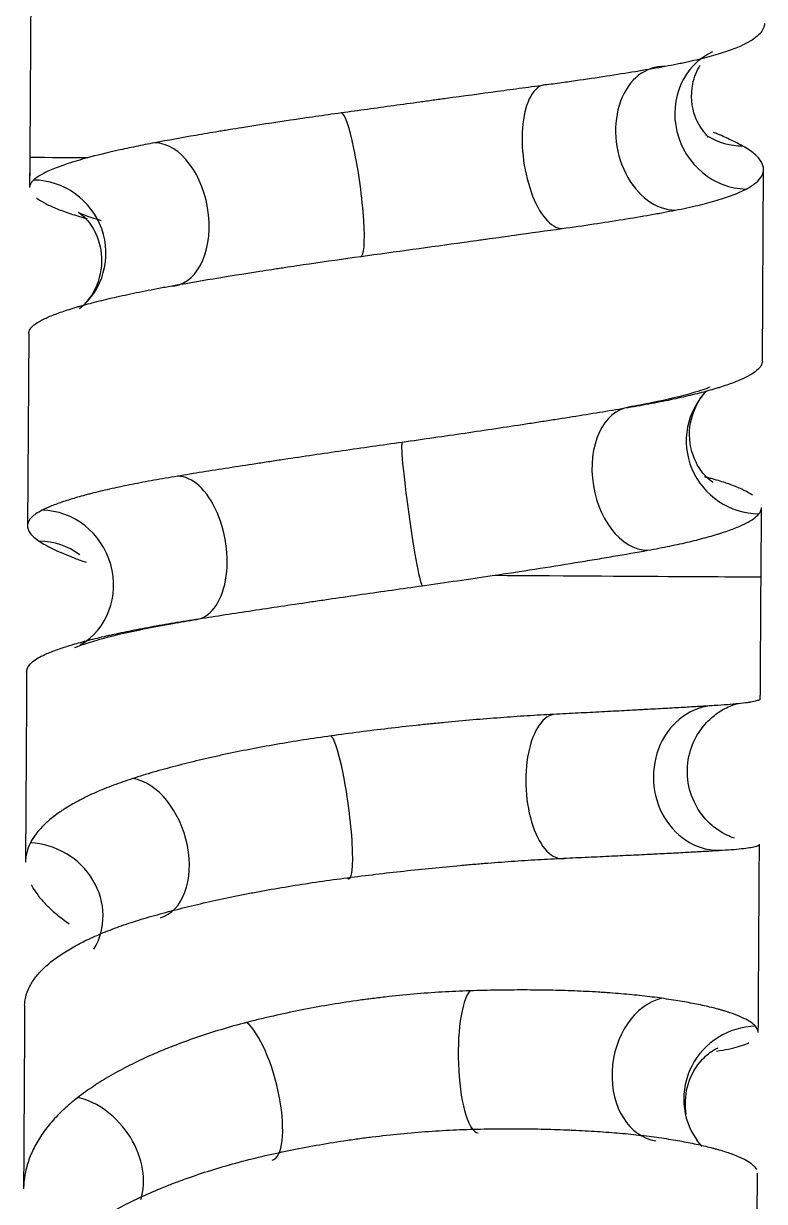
# Model space of a CAD drawing. Header units: millimetres. Extents: x 6110 to 6704, y -2661 to -1821.
# Drawn here: x 6336.02 to 6339.86, y -1875.02 to -1868.92 of the extents above; entities that cross this region are included whole.
import ezdxf

# ---------------------------------------------------------------- set-up
doc = ezdxf.new("R2010")
doc.units = ezdxf.units.MM
doc.header["$LTSCALE"] = 0.1
doc.linetypes.add('HIDDEN2', pattern=[4.7625, 3.175, -1.5875])
doc.layers.add('1', color=4, linetype='HIDDEN2', lineweight=13)

msp = doc.modelspace()

# ---------------------------------------------------------------- linework, layer by layer
at = {"layer": '1', "color": 7, "linetype": 'Continuous', "lineweight": -3}
for p, q in [((6336.0562, -1869.615), (6336.0552, -1869.7705)), ((6339.8498, -1870.6687), (6339.8559, -1869.6763)), ((6336.0506, -1870.5282), (6336.0445, -1871.5237)), ((6339.8429, -1871.789), (6339.8451, -1871.4271)), ((6336.3148, -1871.6734), (6336.3145, -1871.6722))]:
    msp.add_line(p, q, dxfattribs=at)
for centre, major_axis, ratio, start_param, end_param in [((6339.7502, -1869.4076), (-0.1622, 0.3381), 0.931411, 6.269461, 8.994394), ((6339.3699, -1869.5156), (-0.069, 0.3686), 0.736741, 6.118925, 9.280179), ((6338.7718, -1869.6105), (-0.0512, 0.3715), 0.425618, 6.20115, 9.361707), ((6337.72, -1869.7556), (-0.0513, 0.3715), 0.123374, 3.125655, 6.273065), ((6339.7668, -1869.186), (-0.1965, -0.3194), 0.934805, 0.000438, 0.523697), ((6336.7426, -1869.9099), (-0.0677, 0.3688), 0.630581, 3.024249, 6.162749), ((6337.9561, -1869.6266), (1.9, -0.0116), 0.000047, 2.573895, 3.140605), ((6336.0808, -1870.1033), (-0.232, 0.2946), 0.976935, 3.143019, 5.620607), ((6339.8264, -1871.0897), (-0.2637, 0.2666), 0.978767, 6.282524, 8.64783), ((6339.221, -1871.2775), (-0.0649, 0.3693), 0.664539, 6.163059, 9.304004), ((6338.0366, -1871.4616), (-0.0521, 0.3714), 0.048566, 6.277729, 9.416821), ((6336.8607, -1871.6372), (-0.0593, 0.3703), 0.565135, 3.041505, 6.188081), ((6336.1328, -1871.8132), (-0.1572, 0.3404), 0.943086, 3.229452, 5.865055), ((6336.0897, -1871.9723), (-0.2248, -0.3001), 0.961639, 3.139898, 3.76028), ((6337.943, -1871.7774), (1.9, -0.0116), 0.000047, 6.281039, 7.583336), ((6339.6186, -1872.8285), (-0.0233, 0.3743), 0.887232, 6.267594, 9.42476), ((6338.7985, -1872.8723), (-0.0183, 0.3746), 0.461428, 0.072106, 3.252978), ((6337.66, -1872.9793), (-0.05, 0.3716), 0.125153, 2.953307, 6.138761), ((6336.6223, -1873.1949), (-0.1103, 0.3584), 0.657929, 3.142109, 5.971346), ((6336.0675, -1873.5209), (-0.3204, 0.1949), 0.930222, 3.14239, 5.249973), ((6338.3699, -1874.2913), (-0.0093, 0.3749), 0.253029, 0.275018, 3.131133), ((6339.3548, -1874.3373), (0.0566, 0.3707), 0.750338, 0.290983, 3.141071), ((6337.2213, -1874.4444), (-0.0899, 0.3641), 0.310571, 3.139362, 5.909792), ((6339.8155, -1874.486), (0.3057, 0.2171), 0.984218, 0.966092, 3.143335), ((6336.3304, -1874.8222), (-0.2203, 0.3035), 0.743048, 3.631877, 5.592116)]:
    msp.add_ellipse(centre, major_axis=major_axis, ratio=ratio, start_param=start_param, end_param=end_param, dxfattribs=at)
for points, degree in [([(6336.0613, -1868.78), (6336.0584, -1869.243), (6336.0556, -1869.7092)], 2), ([(6339.8391, -1872.4179), (6339.8435, -1871.6947)], 1), ([(6336.0399, -1872.2811), (6336.0339, -1873.2648)], 1), ([(6339.8287, -1874.1445), (6339.8315, -1873.67), (6339.8346, -1873.1722)], 2), ([(6336.0295, -1874.0064), (6336.0265, -1874.4971), (6336.0239, -1874.9565)], 2), ([(6339.5383, -1874.7368), (6339.5298, -1874.7274), (6339.5204, -1874.7161), (6339.5098, -1874.7031)], 3), ([(6339.819, -1875.8006), (6339.8215, -1875.3559), (6339.8244, -1874.8753)], 2)]:
    msp.add_open_spline(points, degree=degree, dxfattribs=at)
for points, knots in [([(6339.8605, -1868.9212), (6339.8603, -1868.9249), (6339.8599, -1868.9285), (6339.8586, -1868.9345), (6339.858, -1868.9368), (6339.8565, -1868.9415), (6339.8538, -1868.9485), (6339.85, -1868.9553), (6339.8408, -1868.969), (6339.8245, -1868.9869), (6339.788, -1869.0127), (6339.7557, -1869.0292), (6339.7375, -1869.0373)], [0, 0, 0, 0, 0.087876, 0.087876, 0.144884, 0.144884, 0.201892, 0.315907, 0.315907, 0.543938, 0.771969, 1, 1, 1, 1]), ([(6339.7375, -1869.0373), (6339.7154, -1869.0472), (6339.6906, -1869.0568), (6339.6357, -1869.0755), (6339.6057, -1869.0846), (6339.5404, -1869.1024), (6339.5052, -1869.111), (6339.4579, -1869.1214), (6339.4483, -1869.1235), (6339.4287, -1869.1276), (6339.4187, -1869.1297), (6339.3883, -1869.1358), (6339.3675, -1869.1397), (6339.3462, -1869.1436)], [0, 0, 0, 0, 0.25, 0.25, 0.5, 0.5, 0.75, 0.75, 0.8125, 0.8125, 0.875, 0.875, 1, 1, 1, 1]), ([(6339.3462, -1869.1436), (6339.3027, -1869.1515), (6339.2572, -1869.1594), (6339.1625, -1869.1752), (6339.0641, -1869.1911), (6338.9582, -1869.2069), (6338.8896, -1869.2168), (6338.8758, -1869.2188), (6338.8479, -1869.2227), (6338.8338, -1869.2247), (6338.7914, -1869.2307), (6338.7627, -1869.2346), (6338.7338, -1869.2385)], [0, 0, 0, 0, 0.25, 0.25, 0.5, 0.75, 0.75, 0.8125, 0.8125, 0.875, 0.875, 1, 1, 1, 1]), ([(6339.5704, -1869.5093), (6339.5694, -1869.5106), (6339.5589, -1869.4956), (6339.4892, -1869.4087), (6339.4735, -1869.2479), (6339.512, -1869.1629), (6339.5283, -1869.1363)], [0, 0, 0, 0, 0.224545, 0.484489, 0.793433, 1, 1, 1, 1]), ([(6338.7338, -1869.2385), (6338.6919, -1869.2442), (6338.6074, -1869.2556), (6338.5213, -1869.2673), (6338.391, -1869.285), (6338.3026, -1869.297), (6338.1902, -1869.3124), (6338.1676, -1869.3155), (6338.1223, -1869.3217), (6338.0995, -1869.3248), (6338.0312, -1869.3342), (6337.9858, -1869.3404), (6337.8497, -1869.3591), (6337.7593, -1869.3716), (6337.6692, -1869.384)], [0, 0, 0, 0, 0.125, 0.25, 0.25, 0.5, 0.5, 0.5625, 0.5625, 0.625, 0.625, 0.75, 0.75, 1, 1, 1, 1]), ([(6337.6692, -1869.384), (6337.6242, -1869.3903), (6337.5352, -1869.4028), (6337.4483, -1869.4155), (6337.3195, -1869.4346), (6337.2357, -1869.4476), (6337.1335, -1869.4639), (6337.103, -1869.4689), (6337.0729, -1869.4738), (6337.0528, -1869.4771), (6337.0428, -1869.4787), (6336.9933, -1869.487), (6336.9547, -1869.4935), (6336.8418, -1869.5131), (6336.7706, -1869.5259), (6336.7033, -1869.5386)], [0, 0, 0, 0, 0.125, 0.25, 0.25, 0.5, 0.5, 0.5625, 0.59375, 0.59375, 0.625, 0.625, 0.75, 0.75, 1, 1, 1, 1]), ([(6339.7459, -1869.5544), (6339.7285, -1869.5446), (6339.7091, -1869.5346), (6339.6668, -1869.5144), (6339.6371, -1869.5012), (6339.6043, -1869.4877), (6339.5967, -1869.4847)], [0, 0, 0, 0, 0.435944, 0.435944, 0.871888, 1, 1, 1, 1]), ([(6336.7033, -1869.5386), (6336.6692, -1869.545), (6336.6036, -1869.5579), (6336.543, -1869.5709), (6336.4558, -1869.5904), (6336.4025, -1869.6035), (6336.3542, -1869.6167)], [0, 0, 0, 0, 0.25, 0.5, 0.5, 1, 1, 1, 1]), ([(6339.8446, -1869.6382), (6339.8365, -1869.6242), (6339.8242, -1869.6103), (6339.7913, -1869.5824), (6339.7707, -1869.5684), (6339.7459, -1869.5544)], [0, 0, 0, 0, 0.5, 0.5, 1, 1, 1, 1]), ([(6336.3542, -1869.6167), (6336.3178, -1869.6267), (6336.2847, -1869.6366), (6336.2251, -1869.6561), (6336.1985, -1869.6658), (6336.1518, -1869.685), (6336.1317, -1869.6945), (6336.1107, -1869.7062), (6336.1067, -1869.7086), (6336.0991, -1869.7133), (6336.0885, -1869.7202), (6336.0798, -1869.7271), (6336.075, -1869.7316)], [0, 0, 0, 0, 0.25, 0.25, 0.5, 0.5, 0.75, 0.75, 0.8125, 0.8125, 0.875, 1, 1, 1, 1]), ([(6339.7662, -1869.7779), (6339.7865, -1869.7672), (6339.8032, -1869.7563), (6339.8299, -1869.734), (6339.8398, -1869.7226), (6339.8529, -1869.6992), (6339.8561, -1869.6873), (6339.8558, -1869.6721), (6339.8555, -1869.6691), (6339.8545, -1869.6629), (6339.8538, -1869.6598), (6339.8509, -1869.6506), (6339.8482, -1869.6444), (6339.8446, -1869.6382)], [0, 0, 0, 0, 0.25, 0.25, 0.5, 0.5, 0.75, 0.75, 0.8125, 0.8125, 0.875, 0.875, 1, 1, 1, 1]), ([(6336.075, -1869.7316), (6336.0668, -1869.7392), (6336.0612, -1869.7469), (6336.0562, -1869.7596), (6336.0553, -1869.7644), (6336.0552, -1869.7692)], [0, 0, 0, 0, 0.622422, 0.622422, 1, 1, 1, 1]), ([(6339.399, -1869.8876), (6339.4406, -1869.8796), (6339.4794, -1869.8713), (6339.5515, -1869.8541), (6339.6182, -1869.8363), (6339.6741, -1869.8175), (6339.7056, -1869.8054), (6339.7117, -1869.8029), (6339.7236, -1869.798), (6339.7294, -1869.7955), (6339.7461, -1869.788), (6339.7565, -1869.783), (6339.7662, -1869.7779)], [0, 0, 0, 0, 0.25, 0.25, 0.5, 0.75, 0.75, 0.8125, 0.8125, 0.875, 0.875, 1, 1, 1, 1]), ([(6336.0913, -1869.8241), (6336.0933, -1869.8257), (6336.0955, -1869.8273), (6336.1096, -1869.8374), (6336.1239, -1869.846), (6336.1572, -1869.8631), (6336.1951, -1869.8803), (6336.2423, -1869.8974), (6336.2812, -1869.9103), (6336.2947, -1869.9146), (6336.316, -1869.921), (6336.3232, -1869.9232), (6336.338, -1869.9274), (6336.3455, -1869.9296), (6336.3531, -1869.9317)], [0, 0, 0, 0, 0.04412, 0.04412, 0.28309, 0.28309, 0.52206, 0.76103, 0.76103, 0.880515, 0.880515, 0.940257, 0.940257, 1, 1, 1, 1]), ([(6336.4274, -1869.9426), (6336.3893, -1869.9305), (6336.3307, -1869.9121), (6336.2964, -1869.8927), (6336.3301, -1869.9119), (6336.3974, -1869.9898), (6336.4422, -1870.1364), (6336.4084, -1870.2892), (6336.3574, -1870.3547), (6336.3388, -1870.3743)], [0, 0, 0, 0, 0.172557, 0.35894, 0.485952, 0.605121, 0.741477, 0.891241, 1, 1, 1, 1]), ([(6338.8129, -1869.9827), (6338.8692, -1869.9748), (6338.9236, -1869.9669), (6339.0287, -1869.9512), (6339.1301, -1869.9353), (6339.2243, -1869.9195), (6339.2808, -1869.9095), (6339.292, -1869.9075), (6339.3141, -1869.9035), (6339.3251, -1869.9015), (6339.3576, -1869.8955), (6339.3786, -1869.8916), (6339.399, -1869.8876)], [0, 0, 0, 0, 0.25, 0.25, 0.5, 0.75, 0.75, 0.8125, 0.8125, 0.875, 0.875, 1, 1, 1, 1]), ([(6337.7705, -1870.1271), (6337.8604, -1870.1147), (6337.9499, -1870.1024), (6338.128, -1870.0778), (6338.2165, -1870.0656), (6338.3267, -1870.0503), (6338.3597, -1870.0457), (6338.3926, -1870.0412), (6338.4145, -1870.0381), (6338.4255, -1870.0366), (6338.4801, -1870.029), (6338.5231, -1870.023), (6338.6504, -1870.0053), (6338.7329, -1869.9938), (6338.8129, -1869.9827)], [0, 0, 0, 0, 0.25, 0.25, 0.5, 0.5, 0.5625, 0.59375, 0.59375, 0.625, 0.625, 0.75, 0.75, 1, 1, 1, 1]), ([(6336.7826, -1870.2812), (6336.8539, -1870.2684), (6336.9284, -1870.2555), (6337.0832, -1870.2297), (6337.1635, -1870.2168), (6337.2677, -1870.2005), (6337.2993, -1870.1957), (6337.3312, -1870.1908), (6337.3526, -1870.1875), (6337.3634, -1870.1859), (6337.4172, -1870.1777), (6337.4606, -1870.1713), (6337.5917, -1870.1521), (6337.6804, -1870.1395), (6337.7705, -1870.1271)], [0, 0, 0, 0, 0.25, 0.25, 0.5, 0.5, 0.5625, 0.59375, 0.59375, 0.625, 0.625, 0.75, 0.75, 1, 1, 1, 1]), ([(6336.0873, -1870.475), (6336.0984, -1870.4674), (6336.112, -1870.4598), (6336.1438, -1870.4442), (6336.1802, -1870.4285), (6336.2259, -1870.4124), (6336.2637, -1870.4002), (6336.2769, -1870.3961), (6336.2975, -1870.3899), (6336.3046, -1870.3878), (6336.3189, -1870.3837), (6336.3263, -1870.3816), (6336.3635, -1870.3712), (6336.3952, -1870.3629), (6336.4624, -1870.3464), (6336.5335, -1870.33), (6336.6121, -1870.3137), (6336.6739, -1870.3014), (6336.695, -1870.2974), (6336.7273, -1870.2913), (6336.7383, -1870.2892), (6336.7603, -1870.2852), (6336.7714, -1870.2832), (6336.7826, -1870.2812)], [0, 0, 0, 0, 0.125, 0.125, 0.25, 0.375, 0.375, 0.4375, 0.4375, 0.46875, 0.46875, 0.5, 0.5, 0.625, 0.625, 0.75, 0.875, 0.875, 0.9375, 0.9375, 0.96875, 0.96875, 1, 1, 1, 1]), ([(6336.0506, -1870.527), (6336.0506, -1870.5253), (6336.0513, -1870.5155), (6336.0556, -1870.5059), (6336.0646, -1870.4942), (6336.0683, -1870.4903), (6336.0768, -1870.4826), (6336.0818, -1870.4788), (6336.0873, -1870.475)], [0, 0, 0, 0, 0.096816, 0.548408, 0.548408, 0.774204, 0.774204, 1, 1, 1, 1]), ([(6339.8498, -1870.6689), (6339.8498, -1870.6694), (6339.8496, -1870.6779), (6339.8469, -1870.6864), (6339.837, -1870.7026), (6339.8297, -1870.7106), (6339.82, -1870.7186)], [0, 0, 0, 0, 0.024276, 0.512138, 0.512138, 1, 1, 1, 1]), ([(6339.82, -1870.7186), (6339.8103, -1870.7266), (6339.7984, -1870.7346), (6339.7703, -1870.7505), (6339.7377, -1870.7665), (6339.6966, -1870.7825), (6339.6624, -1870.7945), (6339.6446, -1870.8005), (6339.6254, -1870.8066), (6339.6124, -1870.8106), (6339.6057, -1870.8126), (6339.5718, -1870.8226), (6339.5427, -1870.8305), (6339.4811, -1870.8461), (6339.4159, -1870.8615), (6339.3435, -1870.8765), (6339.2865, -1870.8875), (6339.2573, -1870.893), (6339.2271, -1870.8984), (6339.2067, -1870.902), (6339.1964, -1870.9038), (6339.186, -1870.9056)], [0, 0, 0, 0, 0.125, 0.125, 0.25, 0.375, 0.375, 0.4375, 0.46875, 0.46875, 0.5, 0.5, 0.625, 0.625, 0.75, 0.875, 0.875, 0.9375, 0.96875, 0.96875, 1, 1, 1, 1]), ([(6339.5798, -1870.8035), (6339.5609, -1870.8121), (6339.4854, -1870.8379), (6339.326, -1870.8767), (6339.1987, -1870.9006), (6339.1561, -1870.9081)], [0, 0, 0, 0, 0.347573, 0.795639, 1, 1, 1, 1]), ([(6339.5951, -1871.298), (6339.5951, -1871.2979), (6339.5933, -1871.2969), (6339.5692, -1871.2832), (6339.4953, -1871.1954), (6339.4554, -1871.033), (6339.5075, -1870.8876), (6339.5451, -1870.8384), (6339.5627, -1870.8231)], [0, 0, 0, 0, 0.036446, 0.226547, 0.409446, 0.641939, 0.861188, 1, 1, 1, 1]), ([(6339.186, -1870.9056), (6339.1441, -1870.9128), (6339.1009, -1870.9201), (6339.0121, -1870.9349), (6338.9209, -1870.9498), (6338.8249, -1870.9651), (6338.7512, -1870.9767), (6338.7139, -1870.9825), (6338.6758, -1870.9884), (6338.6504, -1870.9924), (6338.6375, -1870.9944), (6338.5731, -1871.0042), (6338.5211, -1871.0121), (6338.4163, -1871.0279), (6338.3105, -1871.0435), (6338.2029, -1871.0592), (6338.0944, -1871.0747), (6338.0397, -1871.0825), (6337.9846, -1871.0902)], [0, 0, 0, 0, 0.125, 0.125, 0.25, 0.375, 0.375, 0.4375, 0.46875, 0.46875, 0.5, 0.5, 0.625, 0.625, 0.75, 0.875, 0.875, 1, 1, 1, 1]), ([(6337.9846, -1871.0902), (6337.9323, -1871.0975), (6337.8804, -1871.1049), (6337.7772, -1871.1196), (6337.6746, -1871.1344), (6337.5733, -1871.1492), (6337.4726, -1871.1641), (6337.4226, -1871.1716), (6337.3605, -1871.181), (6337.3481, -1871.1828), (6337.3234, -1871.1866), (6337.2865, -1871.1922), (6337.2502, -1871.1977), (6337.1783, -1871.2087), (6337.0845, -1871.2233), (6336.9495, -1871.2446), (6336.8635, -1871.2585), (6336.8215, -1871.2654)], [0, 0, 0, 0, 0.125, 0.125, 0.25, 0.375, 0.375, 0.5, 0.5, 0.53125, 0.53125, 0.5625, 0.625, 0.625, 0.75, 0.875, 1, 1, 1, 1]), ([(6336.8215, -1871.2654), (6336.7791, -1871.2723), (6336.7383, -1871.2793), (6336.6597, -1871.2935), (6336.5843, -1871.3078), (6336.4803, -1871.3298), (6336.4171, -1871.3447), (6336.3796, -1871.3541), (6336.3721, -1871.356), (6336.3576, -1871.3598), (6336.3361, -1871.3655), (6336.3158, -1871.3711), (6336.2765, -1871.3824), (6336.2281, -1871.3974), (6336.167, -1871.4197), (6336.134, -1871.4345), (6336.1195, -1871.4419)], [0, 0, 0, 0, 0.125, 0.125, 0.25, 0.375, 0.5, 0.5, 0.53125, 0.53125, 0.5625, 0.625, 0.625, 0.75, 0.875, 1, 1, 1, 1]), ([(6339.7991, -1871.3639), (6339.7989, -1871.3637), (6339.7986, -1871.3635), (6339.7862, -1871.3551), (6339.772, -1871.3469), (6339.7391, -1871.3307), (6339.7019, -1871.3147), (6339.6562, -1871.299), (6339.6187, -1871.2874), (6339.5991, -1871.2816), (6339.5783, -1871.2759), (6339.5642, -1871.2721), (6339.557, -1871.2702), (6339.5496, -1871.2683)], [0, 0, 0, 0, 0.005499, 0.005499, 0.254124, 0.254124, 0.502749, 0.751375, 0.751375, 0.875687, 0.937844, 0.937844, 1, 1, 1, 1]), ([(6339.8315, -1871.4608), (6339.838, -1871.4528), (6339.8422, -1871.4448), (6339.8447, -1871.4337), (6339.8451, -1871.4306), (6339.8451, -1871.4275)], [0, 0, 0, 0, 0.72424, 0.72424, 1, 1, 1, 1]), ([(6336.1195, -1871.4419), (6336.0957, -1871.454), (6336.0777, -1871.4664), (6336.0528, -1871.492), (6336.0459, -1871.5051), (6336.0441, -1871.5254), (6336.0449, -1871.5322), (6336.0477, -1871.5409), (6336.0483, -1871.5427), (6336.0498, -1871.5461), (6336.0523, -1871.5514), (6336.0556, -1871.5566), (6336.0683, -1871.5741), (6336.0841, -1871.5882), (6336.1055, -1871.6024)], [0, 0, 0, 0, 0.25, 0.25, 0.5, 0.5, 0.625, 0.625, 0.65625, 0.65625, 0.6875, 0.75, 0.75, 1, 1, 1, 1]), ([(6339.2559, -1871.6493), (6339.2959, -1871.6421), (6339.3339, -1871.6348), (6339.4061, -1871.6199), (6339.4746, -1871.6048), (6339.5355, -1871.5893), (6339.5784, -1871.5775), (6339.5991, -1871.5715), (6339.6187, -1871.5655), (6339.6315, -1871.5615), (6339.6379, -1871.5595), (6339.6687, -1871.5494), (6339.691, -1871.5413), (6339.7312, -1871.5252), (6339.7669, -1871.509), (6339.7937, -1871.4929), (6339.816, -1871.4769), (6339.8249, -1871.4688), (6339.8315, -1871.4608)], [0, 0, 0, 0, 0.125, 0.125, 0.25, 0.375, 0.375, 0.4375, 0.46875, 0.46875, 0.5, 0.5, 0.625, 0.625, 0.75, 0.875, 0.875, 1, 1, 1, 1]), ([(6336.1055, -1871.6024), (6336.1246, -1871.6151), (6336.1479, -1871.6281), (6336.2024, -1871.6547), (6336.2337, -1871.6683), (6336.2867, -1871.6892), (6336.3053, -1871.6962), (6336.3325, -1871.7061), (6336.3402, -1871.7089), (6336.3481, -1871.7116)], [0, 0, 0, 0, 0.371436, 0.371436, 0.742872, 0.742872, 0.92859, 0.92859, 1, 1, 1, 1]), ([(6338.4509, -1871.7804), (6338.5264, -1871.7691), (6338.5999, -1871.7579), (6338.7432, -1871.7355), (6338.813, -1871.7244), (6338.9148, -1871.7078), (6338.9482, -1871.7023), (6338.9977, -1871.6941), (6339.014, -1871.6914), (6339.0462, -1871.6859), (6339.062, -1871.6832), (6339.1403, -1871.6699), (6339.1997, -1871.6594), (6339.2559, -1871.6493)], [0, 0, 0, 0, 0.25, 0.25, 0.5, 0.5, 0.625, 0.625, 0.6875, 0.6875, 0.75, 0.75, 1, 1, 1, 1]), ([(6338.0886, -1871.8329), (6338.1502, -1871.8243), (6338.2111, -1871.8156), (6338.3319, -1871.798), (6338.3917, -1871.7892), (6338.4509, -1871.7804)], [0, 0, 0, 0, 0.5, 0.5, 1, 1, 1, 1]), ([(6336.8988, -1872.009), (6336.9429, -1872.002), (6336.9879, -1871.9951), (6337.0795, -1871.9809), (6337.1727, -1871.9667), (6337.2693, -1871.9521), (6337.3676, -1871.9374), (6337.4175, -1871.9299), (6337.4811, -1871.9205), (6337.4938, -1871.9186), (6337.5194, -1871.9149), (6337.5577, -1871.9092), (6337.5962, -1871.9036), (6337.6732, -1871.8923), (6337.7762, -1871.8774), (6337.8799, -1871.8625), (6337.984, -1871.8477), (6338.0362, -1871.8403), (6338.0886, -1871.8329)], [0, 0, 0, 0, 0.125, 0.125, 0.25, 0.375, 0.375, 0.5, 0.5, 0.53125, 0.53125, 0.5625, 0.625, 0.625, 0.75, 0.875, 0.875, 1, 1, 1, 1]), ([(6336.1443, -1872.1845), (6336.1615, -1872.1771), (6336.1806, -1872.1698), (6336.2227, -1872.155), (6336.2685, -1872.1402), (6336.3218, -1872.1253), (6336.3788, -1872.1103), (6336.4091, -1872.1028), (6336.4495, -1872.0935), (6336.4576, -1872.0916), (6336.4742, -1872.0878), (6336.4993, -1872.0822), (6336.5253, -1872.0767), (6336.5782, -1872.0657), (6336.6516, -1872.0511), (6336.7702, -1872.0297), (6336.855, -1872.0158), (6336.8988, -1872.009)], [0, 0, 0, 0, 0.125, 0.125, 0.25, 0.375, 0.375, 0.5, 0.5, 0.53125, 0.53125, 0.5625, 0.625, 0.625, 0.75, 0.875, 1, 1, 1, 1]), ([(6336.29, -1872.1536), (6336.3018, -1872.1476), (6336.3481, -1872.1302), (6336.5122, -1872.0831), (6336.7251, -1872.0399), (6336.8776, -1872.0143), (6336.92, -1872.0075)], [0, 0, 0, 0, 0.207192, 0.510354, 0.869268, 1, 1, 1, 1]), ([(6336.0399, -1872.2801), (6336.0399, -1872.2735), (6336.0413, -1872.2669), (6336.0469, -1872.2537), (6336.0511, -1872.2471), (6336.0581, -1872.2389), (6336.0596, -1872.2373), (6336.0628, -1872.234), (6336.0678, -1872.2292), (6336.0735, -1872.2244), (6336.0945, -1872.2086), (6336.1167, -1872.1963), (6336.1443, -1872.1845)], [0, 0, 0, 0, 0.197853, 0.197853, 0.39839, 0.39839, 0.448524, 0.448524, 0.498658, 0.598926, 0.598926, 1, 1, 1, 1]), ([(6339.6005, -1872.4539), (6339.5768, -1872.4554), (6339.5262, -1872.4584), (6339.4416, -1872.4634), (6339.3484, -1872.4686), (6339.2804, -1872.4724), (6339.2361, -1872.4748), (6339.2271, -1872.4753), (6339.209, -1872.4763), (6339.1998, -1872.4768), (6339.1722, -1872.4782), (6339.1535, -1872.4793), (6339.0968, -1872.4823), (6339.0192, -1872.4864), (6338.8969, -1872.4928), (6338.8115, -1872.4971), (6338.7678, -1872.4993)], [0, 0, 0, 0, 0.125, 0.25, 0.375, 0.5, 0.5, 0.53125, 0.53125, 0.5625, 0.5625, 0.625, 0.625, 0.75, 0.875, 1, 1, 1, 1]), ([(6339.7054, -1873.1404), (6339.7, -1873.14), (6339.6824, -1873.1328), (6339.6278, -1873.1064), (6339.5555, -1873.0493), (6339.4876, -1872.9514), (6339.4536, -1872.8205), (6339.4692, -1872.6874), (6339.5228, -1872.5806), (6339.5898, -1872.5096), (6339.6512, -1872.4697), (6339.6945, -1872.4511), (6339.7208, -1872.4432), (6339.7267, -1872.4421), (6339.727, -1872.4421), (6339.727, -1872.4421)], [0, 0, 0, 0, 0.079613, 0.144318, 0.225084, 0.326532, 0.437046, 0.549093, 0.646367, 0.727021, 0.795535, 0.853013, 0.911395, 0.991276, 1, 1, 1, 1]), ([(6339.8391, -1872.4182), (6339.839, -1872.4189), (6339.8378, -1872.4218), (6339.8333, -1872.4246), (6339.8223, -1872.4287), (6339.8149, -1872.4308), (6339.8006, -1872.4338), (6339.7953, -1872.4348), (6339.7839, -1872.4368), (6339.7776, -1872.4377), (6339.7576, -1872.4406), (6339.7271, -1872.4442), (6339.6703, -1872.4493), (6339.6251, -1872.4524), (6339.6005, -1872.4539)], [0, 0, 0, 0, 0.049892, 0.208244, 0.208244, 0.366595, 0.366595, 0.445771, 0.445771, 0.524946, 0.524946, 0.683297, 0.841649, 1, 1, 1, 1]), ([(6338.7678, -1872.4993), (6338.7232, -1872.5016), (6338.6328, -1872.5068), (6338.4938, -1872.5164), (6338.3515, -1872.5278), (6338.2544, -1872.5366), (6338.193, -1872.5426), (6338.1807, -1872.5438), (6338.1561, -1872.5462), (6338.1192, -1872.5499), (6338.0823, -1872.5538), (6338.0087, -1872.5617), (6337.9106, -1872.5727), (6337.7637, -1872.5908), (6337.666, -1872.6038), (6337.6172, -1872.6106)], [0, 0, 0, 0, 0.125, 0.25, 0.375, 0.5, 0.5, 0.53125, 0.53125, 0.5625, 0.625, 0.625, 0.75, 0.875, 1, 1, 1, 1]), ([(6337.6172, -1872.6106), (6337.5684, -1872.6174), (6337.5203, -1872.6245), (6337.4252, -1872.6394), (6337.3314, -1872.6549), (6337.1944, -1872.6802), (6337.1056, -1872.6983), (6337.0399, -1872.7125), (6337.0181, -1872.7173), (6336.9752, -1872.727), (6336.9541, -1872.7319), (6336.8916, -1872.7467), (6336.8106, -1872.7669), (6336.696, -1872.7985), (6336.6243, -1872.8203), (6336.5896, -1872.8315)], [0, 0, 0, 0, 0.125, 0.125, 0.25, 0.375, 0.5, 0.5, 0.5625, 0.5625, 0.625, 0.625, 0.75, 0.875, 1, 1, 1, 1]), ([(6336.5896, -1872.8315), (6336.5544, -1872.8428), (6336.5209, -1872.8545), (6336.4569, -1872.8785), (6336.3961, -1872.9033), (6336.3143, -1872.9426), (6336.2659, -1872.9703), (6336.2377, -1872.988), (6336.2322, -1872.9916), (6336.2213, -1872.9988), (6336.216, -1873.0024), (6336.2003, -1873.0132), (6336.1904, -1873.0205), (6336.1619, -1873.0426), (6336.1275, -1873.0723), (6336.0869, -1873.1181), (6336.0671, -1873.1493), (6336.0591, -1873.1651)], [0, 0, 0, 0, 0.125, 0.125, 0.25, 0.375, 0.5, 0.5, 0.53125, 0.53125, 0.5625, 0.5625, 0.625, 0.625, 0.75, 0.875, 1, 1, 1, 1]), ([(6336.0591, -1873.1651), (6336.0506, -1873.1819), (6336.0442, -1873.1989), (6336.0363, -1873.2316), (6336.0342, -1873.2472), (6336.0339, -1873.263)], [0, 0, 0, 0, 0.52346, 0.52346, 1, 1, 1, 1]), ([(6339.6419, -1873.2028), (6339.6643, -1873.2014), (6339.6847, -1873.1999), (6339.7216, -1873.1968), (6339.7546, -1873.1936), (6339.78, -1873.19), (6339.8015, -1873.1863), (6339.8104, -1873.1844), (6339.8189, -1873.1819), (6339.8205, -1873.1814), (6339.8235, -1873.1804), (6339.8274, -1873.1789), (6339.8303, -1873.1773), (6339.8333, -1873.175), (6339.8342, -1873.1738), (6339.8345, -1873.1725)], [0, 0, 0, 0, 0.179357, 0.179357, 0.358714, 0.53807, 0.53807, 0.717427, 0.717427, 0.762266, 0.762266, 0.807106, 0.896784, 0.896784, 1, 1, 1, 1]), ([(6337.7004, -1873.3455), (6337.7494, -1873.3392), (6337.8472, -1873.3271), (6337.9936, -1873.3103), (6338.1396, -1873.295), (6338.2366, -1873.2858), (6338.2972, -1873.2804), (6338.3093, -1873.2793), (6338.3335, -1873.2772), (6338.3696, -1873.2741), (6338.4052, -1873.2712), (6338.4761, -1873.2656), (6338.5692, -1873.2587), (6338.7049, -1873.2501), (6338.7927, -1873.2456), (6338.8359, -1873.2436)], [0, 0, 0, 0, 0.125, 0.25, 0.375, 0.5, 0.5, 0.53125, 0.53125, 0.5625, 0.625, 0.625, 0.75, 0.875, 1, 1, 1, 1]), ([(6338.8359, -1873.2436), (6338.8796, -1873.2416), (6338.9647, -1873.2377), (6339.0855, -1873.2321), (6339.1615, -1873.2284), (6339.2168, -1873.2257), (6339.244, -1873.2244), (6339.2706, -1873.2231), (6339.2881, -1873.2222), (6339.2968, -1873.2217), (6339.3397, -1873.2196), (6339.4052, -1873.2162), (6339.494, -1873.2114), (6339.5734, -1873.2069), (6339.6202, -1873.2041), (6339.6419, -1873.2028)], [0, 0, 0, 0, 0.125, 0.25, 0.375, 0.375, 0.4375, 0.46875, 0.46875, 0.5, 0.5, 0.625, 0.75, 0.875, 1, 1, 1, 1]), ([(6336.6469, -1873.5568), (6336.6834, -1873.546), (6336.7587, -1873.5247), (6336.8777, -1873.4943), (6337.003, -1873.4652), (6337.0906, -1873.4468), (6337.1578, -1873.4333), (6337.1806, -1873.4288), (6337.2262, -1873.4201), (6337.2492, -1873.4159), (6337.3183, -1873.4033), (6337.4116, -1873.3873), (6337.5543, -1873.3652), (6337.6514, -1873.3519), (6337.7004, -1873.3455)], [0, 0, 0, 0, 0.125, 0.25, 0.375, 0.5, 0.5, 0.5625, 0.5625, 0.625, 0.625, 0.75, 0.875, 1, 1, 1, 1]), ([(6336.064, -1873.382), (6336.0649, -1873.3837), (6336.0658, -1873.3854), (6336.0692, -1873.3916), (6336.0768, -1873.405), (6336.0856, -1873.4184), (6336.1048, -1873.4451), (6336.1343, -1873.4805), (6336.1904, -1873.5328), (6336.2357, -1873.5673), (6336.2604, -1873.5844)], [0, 0, 0, 0, 0.024582, 0.024582, 0.08961, 0.219665, 0.219665, 0.479777, 0.739888, 1, 1, 1, 1]), ([(6336.0745, -1873.8766), (6336.0851, -1873.8613), (6336.0975, -1873.8462), (6336.1256, -1873.8164), (6336.1572, -1873.787), (6336.2147, -1873.7442), (6336.2599, -1873.7166), (6336.2903, -1873.6995), (6336.2965, -1873.6962), (6336.3091, -1873.6894), (6336.3155, -1873.686), (6336.335, -1873.676), (6336.3484, -1873.6695), (6336.3896, -1873.65), (6336.4474, -1873.6249), (6336.5423, -1873.5895), (6336.6111, -1873.5675), (6336.6469, -1873.5568)], [0, 0, 0, 0, 0.125, 0.125, 0.25, 0.375, 0.5, 0.5, 0.53125, 0.53125, 0.5625, 0.5625, 0.625, 0.625, 0.75, 0.875, 1, 1, 1, 1]), ([(6336.0295, -1874.0055), (6336.0298, -1873.9959), (6336.0324, -1873.9693), (6336.0401, -1873.943), (6336.0541, -1873.9096), (6336.0632, -1873.893), (6336.0745, -1873.8766)], [0, 0, 0, 0, 0.216378, 0.608189, 0.608189, 1, 1, 1, 1]), ([(6339.3292, -1873.97), (6339.2966, -1873.9653), (6339.2286, -1873.9568), (6339.1555, -1873.9497), (6339.0987, -1873.9449), (6339.0698, -1873.9427), (6339.0402, -1873.9406), (6339.0202, -1873.9393), (6339.0102, -1873.9387), (6338.9597, -1873.9356), (6338.8773, -1873.9316), (6338.749, -1873.9278), (6338.6159, -1873.9265), (6338.5241, -1873.9271), (6338.4539, -1873.9282), (6338.4303, -1873.9286), (6338.3829, -1873.9298), (6338.3591, -1873.9304), (6338.3352, -1873.9312)], [0, 0, 0, 0, 0.125, 0.25, 0.25, 0.3125, 0.34375, 0.34375, 0.375, 0.375, 0.5, 0.625, 0.75, 0.875, 0.875, 0.9375, 0.9375, 1, 1, 1, 1]), ([(6338.3352, -1873.9312), (6338.287, -1873.9327), (6338.1902, -1873.9371), (6338.0439, -1873.9479), (6337.9455, -1873.9578), (6337.8837, -1873.9649), (6337.8713, -1873.9664), (6337.8466, -1873.9694), (6337.8342, -1873.9709), (6337.797, -1873.9757), (6337.7724, -1873.979), (6337.6987, -1873.9895), (6337.6014, -1874.0046), (6337.4578, -1874.031), (6337.3639, -1874.051), (6337.294, -1874.0669), (6337.2708, -1874.0724), (6337.2247, -1874.0836), (6337.2017, -1874.0894), (6337.1789, -1874.0953)], [0, 0, 0, 0, 0.125, 0.25, 0.375, 0.375, 0.40625, 0.40625, 0.4375, 0.4375, 0.5, 0.5, 0.625, 0.75, 0.875, 0.875, 0.9375, 0.9375, 1, 1, 1, 1]), ([(6339.8135, -1874.115), (6339.8073, -1874.1079), (6339.7992, -1874.1009), (6339.7795, -1874.0872), (6339.7563, -1874.0737), (6339.7107, -1874.0541), (6339.6732, -1874.0415), (6339.6474, -1874.0338), (6339.6422, -1874.0323), (6339.6314, -1874.0292), (6339.6259, -1874.0277), (6339.6091, -1874.0232), (6339.5976, -1874.0202), (6339.5617, -1874.0115), (6339.5108, -1874.0002), (6339.4254, -1873.9844), (6339.3623, -1873.9747), (6339.3292, -1873.97)], [0, 0, 0, 0, 0.125, 0.125, 0.25, 0.375, 0.5, 0.5, 0.53125, 0.53125, 0.5625, 0.5625, 0.625, 0.625, 0.75, 0.875, 1, 1, 1, 1]), ([(6337.1789, -1874.0953), (6337.1335, -1874.107), (6337.0448, -1874.1318), (6336.9177, -1874.1725), (6336.8368, -1874.2022), (6336.7776, -1874.2253), (6336.7484, -1874.2371), (6336.7197, -1874.2492), (6336.7007, -1874.2574), (6336.6913, -1874.2615), (6336.6446, -1874.2823), (6336.6087, -1874.2994), (6336.54, -1874.3342), (6336.4741, -1874.3699), (6336.3841, -1874.4256), (6336.3299, -1874.4643), (6336.3043, -1874.4841)], [0, 0, 0, 0, 0.125, 0.25, 0.375, 0.375, 0.4375, 0.46875, 0.46875, 0.5, 0.5, 0.625, 0.625, 0.75, 0.875, 1, 1, 1, 1]), ([(6339.8287, -1874.1466), (6339.8285, -1874.143), (6339.8277, -1874.1393), (6339.8239, -1874.1289), (6339.8196, -1874.122), (6339.8135, -1874.115)], [0, 0, 0, 0, 0.362151, 0.362151, 1, 1, 1, 1]), ([(6339.4558, -1874.5705), (6339.4492, -1874.5259), (6339.4508, -1874.422), (6339.5173, -1874.3007), (6339.5889, -1874.2408), (6339.618, -1874.2273), (6339.6216, -1874.226), (6339.6216, -1874.226)], [0, 0, 0, 0, 0.24067, 0.492752, 0.701501, 0.896171, 1, 1, 1, 1]), ([(6339.6122, -1874.2437), (6339.6345, -1874.2403), (6339.6757, -1874.2329), (6339.7276, -1874.2202), (6339.7554, -1874.2108), (6339.7706, -1874.2045), (6339.7736, -1874.2032), (6339.7777, -1874.2013), (6339.7791, -1874.2007), (6339.7804, -1874.2001)], [0, 0, 0, 0, 0.296781, 0.593562, 0.890343, 0.890343, 0.964538, 0.964538, 1, 1, 1, 1]), ([(6336.3043, -1874.4841), (6336.2784, -1874.5041), (6336.2543, -1874.5245), (6336.2096, -1874.5662), (6336.1685, -1874.6087), (6336.1173, -1874.6748), (6336.0902, -1874.7206), (6336.0726, -1874.7556), (6336.0672, -1874.7674), (6336.0573, -1874.791), (6336.0528, -1874.8028), (6336.0409, -1874.8384), (6336.029, -1874.8854), (6336.0244, -1874.9328), (6336.0239, -1874.9563)], [0, 0, 0, 0, 0.143562, 0.143562, 0.287124, 0.430686, 0.574249, 0.574249, 0.64603, 0.64603, 0.717811, 0.717811, 0.861373, 1, 1, 1, 1]), ([(6337.2582, -1874.789), (6337.3041, -1874.7783), (6337.3969, -1874.7579), (6337.5385, -1874.7308), (6337.6346, -1874.715), (6337.7073, -1874.7041), (6337.7438, -1874.6989), (6337.7806, -1874.6939), (6337.8052, -1874.6907), (6337.8174, -1874.6892), (6337.8788, -1874.6816), (6337.9765, -1874.6708), (6338.1218, -1874.6586), (6338.2659, -1874.6503), (6338.3611, -1874.6474), (6338.4085, -1874.6467)], [0, 0, 0, 0, 0.125, 0.25, 0.375, 0.375, 0.4375, 0.46875, 0.46875, 0.5, 0.5, 0.625, 0.75, 0.875, 1, 1, 1, 1]), ([(6338.4085, -1874.6467), (6338.4562, -1874.6459), (6338.5504, -1874.6452), (6338.6874, -1874.6464), (6338.7761, -1874.6489), (6338.8306, -1874.6509), (6338.8414, -1874.6513), (6338.8631, -1874.6522), (6338.8739, -1874.6527), (6338.906, -1874.6542), (6338.9271, -1874.6553), (6338.9894, -1874.6589), (6339.07, -1874.6644), (6339.1836, -1874.6749), (6339.2545, -1874.6833), (6339.3059, -1874.6902), (6339.3227, -1874.6926), (6339.3557, -1874.6976), (6339.3718, -1874.7001), (6339.3876, -1874.7028)], [0, 0, 0, 0, 0.125, 0.25, 0.375, 0.375, 0.40625, 0.40625, 0.4375, 0.4375, 0.5, 0.5, 0.625, 0.75, 0.875, 0.875, 0.9375, 0.9375, 1, 1, 1, 1]), ([(6339.3876, -1874.7028), (6339.4188, -1874.708), (6339.478, -1874.7188), (6339.5311, -1874.7304), (6339.5687, -1874.7393), (6339.5869, -1874.7439), (6339.6043, -1874.7485), (6339.6156, -1874.7516), (6339.6212, -1874.7532), (6339.6486, -1874.7611), (6339.6886, -1874.7739), (6339.7379, -1874.7937), (6339.7765, -1874.8142), (6339.795, -1874.8282), (6339.8062, -1874.8389), (6339.8095, -1874.8425), (6339.815, -1874.8497), (6339.8173, -1874.8533), (6339.8192, -1874.8569)], [0, 0, 0, 0, 0.125, 0.25, 0.25, 0.3125, 0.34375, 0.34375, 0.375, 0.375, 0.5, 0.625, 0.75, 0.875, 0.875, 0.9375, 0.9375, 1, 1, 1, 1]), ([(6336.3488, -1875.1587), (6336.3766, -1875.1394), (6336.435, -1875.1018), (6336.5308, -1875.048), (6336.6348, -1874.9968), (6336.7095, -1874.9644), (6336.7677, -1874.9408), (6336.7875, -1874.933), (6336.8274, -1874.9178), (6336.8476, -1874.9103), (6336.9088, -1874.8885), (6336.9921, -1874.8606), (6337.1222, -1874.8226), (6337.2123, -1874.7998), (6337.2582, -1874.789)], [0, 0, 0, 0, 0.125, 0.25, 0.375, 0.5, 0.5, 0.5625, 0.5625, 0.625, 0.625, 0.75, 0.875, 1, 1, 1, 1])]:
    msp.add_open_spline(points, degree=3, knots=knots, dxfattribs=at)

doc.saveas('drawing.dxf')
